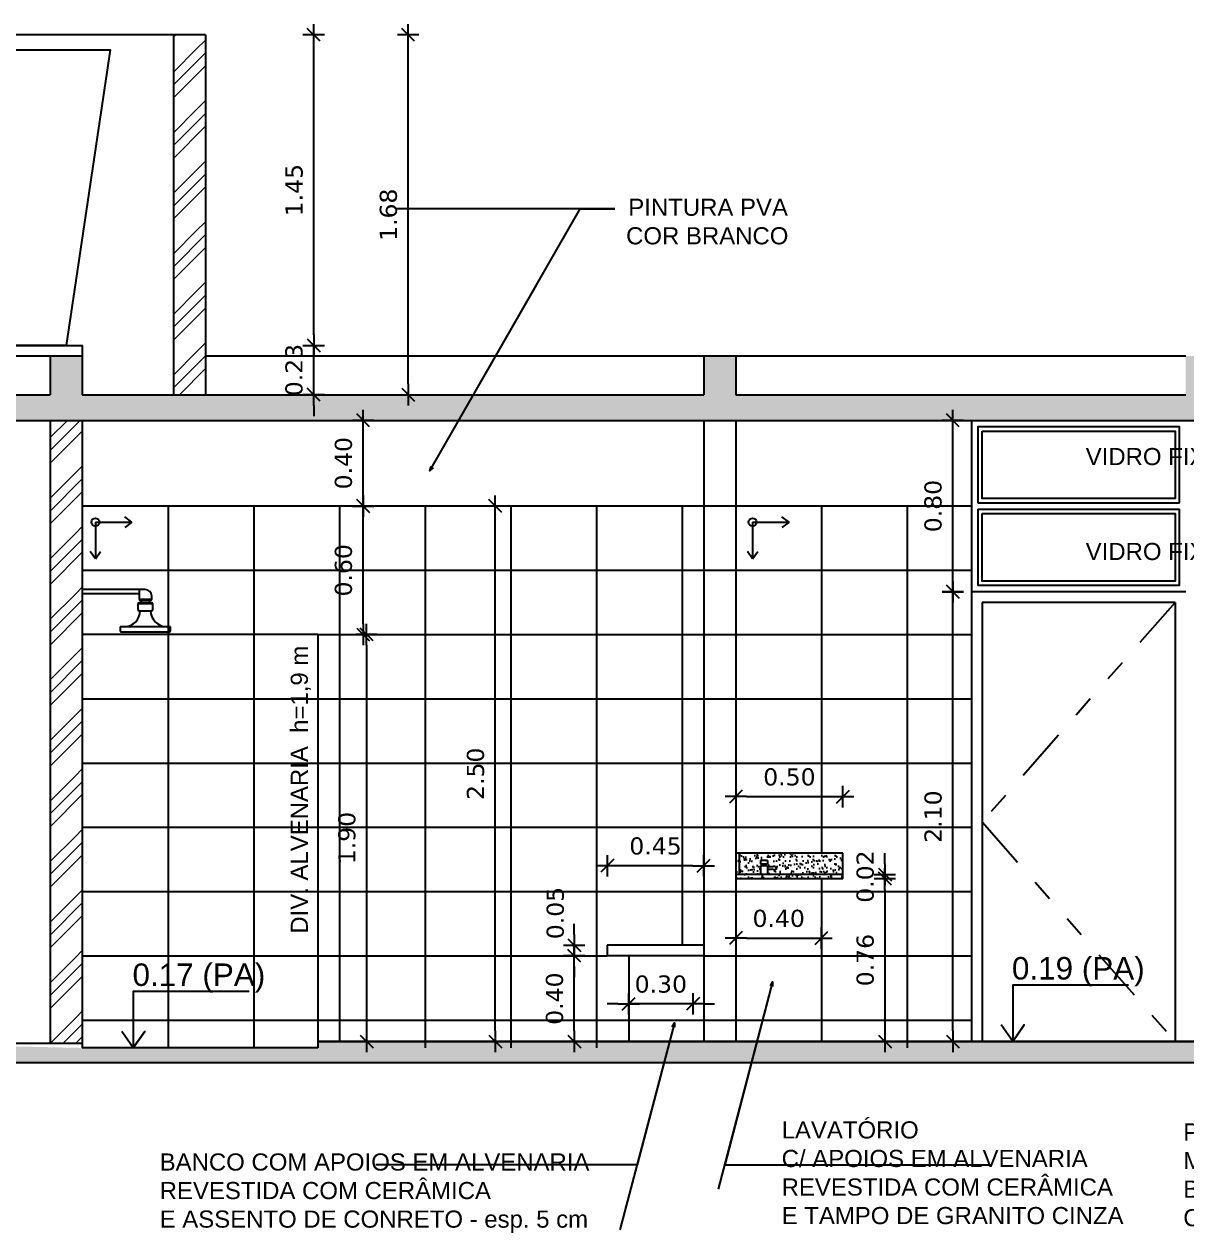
# Model space of a CAD drawing. Header units: inches. Extents: x -64 to 509, y -100 to 268.
# Drawn here: x 2.02 to 7.45, y 10.88 to 16.52 of the extents above; entities that cross this region are included whole.
import ezdxf
from ezdxf.enums import TextEntityAlignment as Align

# ---------------------------------------------------------------- set-up
doc = ezdxf.new("R2010")
doc.units = ezdxf.units.IN
doc.header["$MEASUREMENT"] = 0
doc.header["$PDMODE"] = 35
doc.linetypes.add('TRAÇO-2PTOS_P', pattern=[0.625, 0.25, -0.125, 0, -0.125, 0, -0.125])
for name, color, linetype in [('ARQ-ALV-PROJEÇÃO', 8, 'TRAÇO-2PTOS_P'), ('ARQ-CTA-1_050', 1, 'Continuous'), ('ARQ-PIS-VISTA1', 1, 'Continuous'), ('ARQ-PIS-VISTA2', 2, 'Continuous'), ('ARQ-SMB-1_050', 1, 'Continuous'), ('ARQ_ALVENARIA', 1, 'Continuous'), ('ARQ_HIDRO', 4, 'Continuous'), ('ARQ_REBOCO', 4, 'Continuous'), ('COTA', 1, 'Continuous'), ('HACHURA', 1, 'Continuous'), ('Nivel', 2, 'Continuous'), ('PAREDE', 4, 'Continuous'), ('VISTA1', 1, 'Continuous'), ('VISTA2', 3, 'Continuous')]:
    doc.layers.add(name, color=color, linetype=linetype)
doc.layers.add('HAT', color=8, linetype='Continuous', lineweight=15)
doc.styles.add('ARIAL', font='arial.ttf')
doc.styles.add('FNDE Texto Cota 0050', font='verdana.ttf', dxfattribs={"height": 0.08})
doc.styles.add('ROMANS', font='arial.ttf')
doc.dimstyles.new('COTA 50', dxfattribs={"dimtxt": 0.08, "dimasz": 0.02, "dimexe": 0.1, "dimexo": 0.2, "dimgap": 0.025, "dimtad": 1, "dimrnd": 0.01, "dimzin": 4, "dimdsep": 46, "dimtxsty": 'ROMANS', "dimblk": 'ARCHTICK', "dimcen": 0.2, "dimclrd": 1, "dimclrt": 1, "dimadec": 0, "dimazin": 0, "dimtfac": 1.777778, "dimtix": 1, "dimtmove": 2, "dimatfit": 3, "dimldrblk": 'ARCHTICK', "dimfxl": 0.25, "dimfxlon": 1, "dimtolj": 1, "dimtzin": 0, "dimarcsym": 0})
doc.dimstyles.new('FNDE 1-0050', dxfattribs={"dimscale": 5, "dimtxt": 0.08, "dimasz": 0.01, "dimexe": 0.15, "dimexo": 0.15, "dimgap": 0.01, "dimtad": 1, "dimzin": 1, "dimdsep": 46, "dimtxsty": 'FNDE Texto Cota 0050', "dimblk": 'tic', "dimcen": 0.015, "dimdle": 0.15, "dimse1": 1, "dimse2": 1, "dimclrd": 251, "dimclre": 251, "dimclrt": 256, "dimaunit": 1, "dimadec": 3, "dimazin": 0, "dimtfac": 1, "dimtix": 1, "dimtmove": 2, "dimatfit": 3, "dimldrblk": 'tic', "dimfxl": 0.15, "dimtvp": 1, "dimtolj": 1, "dimtzin": 0, "dimarcsym": 0})
pattern_1 = [(95, (0, 0), (0.137888, 0.1157018), [0.01875, -0.20625]), (40, (0, 0), (-0.157498, 0.108442), [0.015, -0.165]), (145.4514, (0.01149, 0.00964), (-0.0196099, 0.2241438), [0.015935, -0.1752855]), (91.1842, (-0.03536, 0.03536), (0.2179233, 0.1594034), [0.028125, -0.309375]), (141.6356, (-0.0172, 0.04864), (-0.0069748, 0.337428), [0.0239026, -0.2629282]), (36.1842, (-0.03536, 0.03536), (-0.006975, 0.337428), [0.0225, -0.2475]), (66, (-0.00884, 0.0442), (0.1766929, 0.0343456), [0.01875, -0.20625]), (11, (-0.00884, 0.0442), (-0.0851771, 0.1712021), [0.015, -0.165]), (116.4514, (0.00589, 0.04706), (0.0915159, 0.2055477), [0.015935, -0.1752855]), (82.5, (0, 0), (-0.0566983, 0.06099745), [0, -0.163, 0, -0.1675, 0, -0.165625]), (52.5, (0, 0), (-0.02321824, 0.11622736), [0, -0.0955, 0, -0.15925, 0, -0.063125]), (12.5, (-0.03942, -0.03942), (0.09835454, 0.0903802), [0, -0.0625, 0, -0.195, 0, -0.25875]), (2.5, (-0.0571, -0.0571), (0.0853975, 0.12078995), [0, -0.08125, 0, -0.1295, 0, -0.18375])]
pattern_2 = [(45, (0, 0), (0.2828427, -2e-17), [0.4]), (45, (0.06, 0), (0.2828427, -2e-17), [0.4]), (45, (0.12, 0), (0.2828427, -2e-17), [0.4])]

# ---------------------------------------------------------------- blocks, each defined once
blk = doc.blocks.new('tic')
at = {"color": 251}
for p, q in [((-1, 0), (1, 0)), ((0, -1), (0, 1))]:
    blk.add_line(p, q, dxfattribs=at)
blk.add_line((-0.6, -0.6), (0.6, 0.6))
blk = doc.blocks.new('*D304')
at = {"layer": 'ARQ-CTA-1_050', "color": 251, "lineweight": -2, "transparency": 16777216}
blk.add_line((3.8158, 14.8404), (3.8158, 16.4204), dxfattribs=at)
at = {"layer": 'DEFPOINTS', "color": 0, "transparency": 16777216}
for p in [(2.87, 16.4704), (3.8158, 16.4704), (2.87, 14.7904)]:
    blk.add_point(p, dxfattribs=at)
at = {"layer": 'ARQ-CTA-1_050', "color": 251, "lineweight": -2, "transparency": 16777216, "xscale": 0.05, "yscale": 0.05, "zscale": 0.05}
for p, rotation in [((3.8158, 16.4704), 90), ((3.8158, 14.7904), 270)]:
    blk.add_blockref('tic', p, dxfattribs=dict(at, rotation=rotation))
at = {"layer": 'ARQ-CTA-1_050', "transparency": 16777216, "insert": (3.724, 15.6304), "char_height": 0.08, "attachment_point": 5, "rotation": 90, "style": 'FNDE Texto Cota 0050'}
blk.add_mtext('\\A1;1.68', dxfattribs=at)
blk = doc.blocks.new('*D305')
at = {"layer": 'ARQ-CTA-1_050', "color": 251, "lineweight": -2, "transparency": 16777216}
for p, q in [((3.375, 15.0704), (3.375, 15.1204)), ((3.375, 14.7904), (3.375, 15.0204)), ((3.375, 14.7404), (3.375, 14.6904))]:
    blk.add_line(p, q, dxfattribs=at)
at = {"layer": 'DEFPOINTS', "color": 0, "transparency": 16777216}
for p in [(2.295, 15.0204), (3.375, 15.0204), (2.295, 14.7904)]:
    blk.add_point(p, dxfattribs=at)
at = {"layer": 'ARQ-CTA-1_050', "color": 251, "lineweight": -2, "transparency": 16777216, "xscale": 0.05, "yscale": 0.05, "zscale": 0.05}
for p, rotation in [((3.375, 15.0204), 270), ((3.375, 14.7904), 90)]:
    blk.add_blockref('tic', p, dxfattribs=dict(at, rotation=rotation))
at = {"layer": 'ARQ-CTA-1_050', "transparency": 16777216, "insert": (3.2834, 14.9054), "char_height": 0.08, "attachment_point": 5, "rotation": 90, "style": 'FNDE Texto Cota 0050'}
blk.add_mtext('\\A1;0.23', dxfattribs=at)
blk = doc.blocks.new('*D306')
at = {"layer": 'ARQ-CTA-1_050', "color": 251, "lineweight": -2, "transparency": 16777216}
blk.add_line((3.375, 15.0704), (3.375, 16.4204), dxfattribs=at)
at = {"layer": 'DEFPOINTS', "color": 0, "transparency": 16777216}
for p in [(2.72, 16.4704), (3.375, 16.4704), (2.72, 15.0204)]:
    blk.add_point(p, dxfattribs=at)
at = {"layer": 'ARQ-CTA-1_050', "color": 251, "lineweight": -2, "transparency": 16777216, "xscale": 0.05, "yscale": 0.05, "zscale": 0.05}
for p, rotation in [((3.375, 16.4704), 90), ((3.375, 15.0204), 270)]:
    blk.add_blockref('tic', p, dxfattribs=dict(at, rotation=rotation))
at = {"layer": 'ARQ-CTA-1_050', "transparency": 16777216, "insert": (3.2841, 15.7454), "char_height": 0.08, "attachment_point": 5, "rotation": 90, "style": 'FNDE Texto Cota 0050'}
blk.add_mtext('\\A1;1.45', dxfattribs=at)
blk = doc.blocks.new('*D307')
at = {"layer": 'ARQ-CTA-1_050', "color": 251, "lineweight": -2, "transparency": 16777216}
blk.add_line((6.3577, 11.8204), (6.3577, 13.8204), dxfattribs=at)
at = {"layer": 'DEFPOINTS', "color": 0, "transparency": 16777216}
for p in [(6.3577, 13.8704), (6.7662, 13.8704), (6.7662, 11.7704)]:
    blk.add_point(p, dxfattribs=at)
at = {"layer": 'ARQ-CTA-1_050', "color": 251, "lineweight": -2, "transparency": 16777216, "xscale": 0.05, "yscale": 0.05, "zscale": 0.05}
for p, rotation in [((6.3577, 13.8704), 90), ((6.3577, 11.7704), 270)]:
    blk.add_blockref('tic', p, dxfattribs=dict(at, rotation=rotation))
at = {"layer": 'ARQ-CTA-1_050', "transparency": 16777216, "insert": (6.266, 12.8204), "char_height": 0.08, "attachment_point": 5, "rotation": 90, "style": 'FNDE Texto Cota 0050'}
blk.add_mtext('\\A1;2.10', dxfattribs=at)
blk = doc.blocks.new('*D308')
at = {"layer": 'ARQ-CTA-1_050', "color": 251, "lineweight": -2, "transparency": 16777216}
blk.add_line((6.3577, 13.9204), (6.3577, 14.6204), dxfattribs=at)
at = {"layer": 'DEFPOINTS', "color": 0, "transparency": 16777216}
for p in [(6.3577, 14.6704), (6.8162, 14.6704), (6.8162, 13.8704)]:
    blk.add_point(p, dxfattribs=at)
at = {"layer": 'ARQ-CTA-1_050', "color": 251, "lineweight": -2, "transparency": 16777216, "xscale": 0.05, "yscale": 0.05, "zscale": 0.05}
for p, rotation in [((6.3577, 14.6704), 90), ((6.3577, 13.8704), 270)]:
    blk.add_blockref('tic', p, dxfattribs=dict(at, rotation=rotation))
at = {"layer": 'ARQ-CTA-1_050', "transparency": 16777216, "insert": (6.2658, 14.2704), "char_height": 0.08, "attachment_point": 5, "rotation": 90, "style": 'FNDE Texto Cota 0050'}
blk.add_mtext('\\A1;0.80', dxfattribs=at)
blk = doc.blocks.new('*D595')
at = {"layer": 'ARQ-CTA-1_050', "color": 251, "lineweight": -2, "transparency": 16777216}
blk.add_line((6.0408, 12.4804), (6.0408, 11.8204), dxfattribs=at)
at = {"layer": 'DEFPOINTS', "color": 0, "transparency": 16777216}
for p in [(5.9533, 12.5304), (5.9533, 11.7704), (6.0408, 11.7704)]:
    blk.add_point(p, dxfattribs=at)
at = {"layer": 'ARQ-CTA-1_050', "color": 251, "lineweight": -2, "transparency": 16777216, "xscale": 0.05, "yscale": 0.05, "zscale": 0.05}
for p, rotation in [((6.0408, 12.5304), 90), ((6.0408, 11.7704), 270)]:
    blk.add_blockref('tic', p, dxfattribs=dict(at, rotation=rotation))
at = {"layer": 'ARQ-CTA-1_050', "transparency": 16777216, "insert": (5.9491, 12.1504), "char_height": 0.08, "attachment_point": 5, "rotation": 90, "style": 'FNDE Texto Cota 0050'}
blk.add_mtext('\\A1;0.76', dxfattribs=at)
blk = doc.blocks.new('*D596')
at = {"layer": 'ARQ-CTA-1_050', "color": 251, "lineweight": -2, "transparency": 16777216}
for p, q in [((6.0408, 12.6004), (6.0408, 12.6504)), ((6.0408, 12.5304), (6.0408, 12.5504)), ((6.0408, 12.4804), (6.0408, 12.4304))]:
    blk.add_line(p, q, dxfattribs=at)
at = {"layer": 'DEFPOINTS', "color": 0, "transparency": 16777216}
for p in [(5.9533, 12.5504), (5.9533, 12.5304), (6.0408, 12.5504)]:
    blk.add_point(p, dxfattribs=at)
at = {"layer": 'ARQ-CTA-1_050', "color": 251, "lineweight": -2, "transparency": 16777216, "xscale": 0.05, "yscale": 0.05, "zscale": 0.05}
for p, rotation in [((6.0408, 12.5504), 270), ((6.0408, 12.5304), 90)]:
    blk.add_blockref('tic', p, dxfattribs=dict(at, rotation=rotation))
at = {"layer": 'ARQ-CTA-1_050', "transparency": 16777216, "insert": (5.9491, 12.5404), "char_height": 0.08, "attachment_point": 5, "rotation": 90, "style": 'FNDE Texto Cota 0050'}
blk.add_mtext('\\A1;0.02', dxfattribs=at)
blk = doc.blocks.new('*D597')
at = {"layer": 'ARQ-CTA-1_050', "color": 251, "lineweight": -2, "transparency": 16777216}
blk.add_line((4.5909, 11.8204), (4.5909, 12.1204), dxfattribs=at)
at = {"layer": 'DEFPOINTS', "color": 0, "transparency": 16777216}
for p in [(4.5909, 12.1704), (4.845, 12.1704), (4.845, 11.7704)]:
    blk.add_point(p, dxfattribs=at)
at = {"layer": 'ARQ-CTA-1_050', "color": 251, "lineweight": -2, "transparency": 16777216, "xscale": 0.05, "yscale": 0.05, "zscale": 0.05}
for p, rotation in [((4.5909, 12.1704), 90), ((4.5909, 11.7704), 270)]:
    blk.add_blockref('tic', p, dxfattribs=dict(at, rotation=rotation))
at = {"layer": 'ARQ-CTA-1_050', "transparency": 16777216, "insert": (4.4992, 11.9704), "char_height": 0.08, "attachment_point": 5, "rotation": 90, "style": 'FNDE Texto Cota 0050'}
blk.add_mtext('\\A1;0.40', dxfattribs=at)
blk = doc.blocks.new('*D598')
at = {"layer": 'ARQ-CTA-1_050', "color": 251, "lineweight": -2, "transparency": 16777216}
for p, q in [((4.5909, 12.2704), (4.5909, 12.3204)), ((4.5909, 12.1704), (4.5909, 12.2204)), ((4.5909, 12.1204), (4.5909, 12.0704))]:
    blk.add_line(p, q, dxfattribs=at)
at = {"layer": 'DEFPOINTS', "color": 0, "transparency": 16777216}
for p in [(4.5909, 12.2204), (4.745, 12.2204), (4.845, 12.1704)]:
    blk.add_point(p, dxfattribs=at)
at = {"layer": 'ARQ-CTA-1_050', "color": 251, "lineweight": -2, "transparency": 16777216, "xscale": 0.05, "yscale": 0.05, "zscale": 0.05}
for p, rotation in [((4.5909, 12.2204), 270), ((4.5909, 12.1704), 90)]:
    blk.add_blockref('tic', p, dxfattribs=dict(at, rotation=rotation))
at = {"layer": 'ARQ-CTA-1_050', "transparency": 16777216, "insert": (4.5027, 12.3701), "char_height": 0.08, "attachment_point": 5, "rotation": 90, "style": 'FNDE Texto Cota 0050'}
blk.add_mtext('\\A1;0.05', dxfattribs=at)
blk = doc.blocks.new('*D599')
at = {"layer": 'ARQ-CTA-1_050', "color": 251, "lineweight": -2, "transparency": 16777216}
blk.add_line((3.6218, 13.6204), (3.6218, 11.8204), dxfattribs=at)
at = {"layer": 'DEFPOINTS', "color": 0, "transparency": 16777216}
for p in [(3.7325, 13.6704), (3.3189, 11.7704), (3.6218, 11.7704)]:
    blk.add_point(p, dxfattribs=at)
at = {"layer": 'ARQ-CTA-1_050', "color": 251, "lineweight": -2, "transparency": 16777216, "xscale": 0.05, "yscale": 0.05, "zscale": 0.05}
for p, rotation in [((3.6218, 13.6704), 90), ((3.6218, 11.7704), 270)]:
    blk.add_blockref('tic', p, dxfattribs=dict(at, rotation=rotation))
at = {"layer": 'ARQ-CTA-1_050', "transparency": 16777216, "insert": (3.5301, 12.7204), "char_height": 0.08, "attachment_point": 5, "rotation": 90, "style": 'FNDE Texto Cota 0050'}
blk.add_mtext('\\A1;1.90', dxfattribs=at)
blk = doc.blocks.new('*D602')
at = {"layer": 'ARQ-CTA-1_050', "color": 251, "lineweight": -2, "transparency": 16777216}
blk.add_line((3.6057, 13.7204), (3.6057, 14.2204), dxfattribs=at)
at = {"layer": 'DEFPOINTS', "color": 0, "transparency": 16777216}
for p in [(3.495, 14.2704), (3.6057, 14.2704), (3.495, 13.6704)]:
    blk.add_point(p, dxfattribs=at)
at = {"layer": 'ARQ-CTA-1_050', "color": 251, "lineweight": -2, "transparency": 16777216, "xscale": 0.05, "yscale": 0.05, "zscale": 0.05}
for p, rotation in [((3.6057, 14.2704), 90), ((3.6057, 13.6704), 270)]:
    blk.add_blockref('tic', p, dxfattribs=dict(at, rotation=rotation))
at = {"layer": 'ARQ-CTA-1_050', "transparency": 16777216, "insert": (3.5141, 13.9704), "char_height": 0.08, "attachment_point": 5, "rotation": 90, "style": 'FNDE Texto Cota 0050'}
blk.add_mtext('\\A1;0.60', dxfattribs=at)
blk = doc.blocks.new('*D603')
at = {"layer": 'ARQ-CTA-1_050', "color": 251, "lineweight": -2, "transparency": 16777216}
blk.add_line((3.6057, 14.3204), (3.6057, 14.6204), dxfattribs=at)
at = {"layer": 'DEFPOINTS', "color": 0, "transparency": 16777216}
for p in [(2.295, 14.6704), (3.6057, 14.6704), (3.495, 14.2704)]:
    blk.add_point(p, dxfattribs=at)
at = {"layer": 'ARQ-CTA-1_050', "color": 251, "lineweight": -2, "transparency": 16777216, "xscale": 0.05, "yscale": 0.05, "zscale": 0.05}
for p, rotation in [((3.6057, 14.6704), 90), ((3.6057, 14.2704), 270)]:
    blk.add_blockref('tic', p, dxfattribs=dict(at, rotation=rotation))
at = {"layer": 'ARQ-CTA-1_050', "transparency": 16777216, "insert": (3.5141, 14.4704), "char_height": 0.08, "attachment_point": 5, "rotation": 90, "style": 'FNDE Texto Cota 0050'}
blk.add_mtext('\\A1;0.40', dxfattribs=at)
blk = doc.blocks.new('*D604')
at = {"layer": 'ARQ-CTA-1_050', "color": 251, "lineweight": -2, "transparency": 16777216}
blk.add_line((4.2222, 11.8204), (4.2222, 14.2204), dxfattribs=at)
at = {"layer": 'DEFPOINTS', "color": 0, "transparency": 16777216}
for p in [(4.2222, 14.2704), (4.295, 14.2704), (4.295, 11.7704)]:
    blk.add_point(p, dxfattribs=at)
at = {"layer": 'ARQ-CTA-1_050', "color": 251, "lineweight": -2, "transparency": 16777216, "xscale": 0.05, "yscale": 0.05, "zscale": 0.05}
for p, rotation in [((4.2222, 14.2704), 90), ((4.2222, 11.7704), 270)]:
    blk.add_blockref('tic', p, dxfattribs=dict(at, rotation=rotation))
at = {"layer": 'ARQ-CTA-1_050', "transparency": 16777216, "insert": (4.1305, 13.0204), "char_height": 0.08, "attachment_point": 5, "rotation": 90, "style": 'FNDE Texto Cota 0050'}
blk.add_mtext('\\A1;2.50', dxfattribs=at)
blk = doc.blocks.new('_ArchTick')
at = {"color": 0, "linetype": 'ByBlock', "const_width": 0.15}
blk.add_lwpolyline([(-0.5, -0.5), (0.5, 0.5)], dxfattribs=at)
blk = doc.blocks.new('*D736')
at = {"layer": 'ARQ-CTA-1_050', "color": 251, "lineweight": -2, "transparency": 16777216}
blk.add_line((5.395, 12.2532), (5.695, 12.2532), dxfattribs=at)
at = {"layer": 'DEFPOINTS', "color": 0, "transparency": 16777216}
for p in [(5.745, 12.2532), (5.345, 12.1704), (5.745, 12.1704)]:
    blk.add_point(p, dxfattribs=at)
at = {"layer": 'ARQ-CTA-1_050', "color": 251, "lineweight": -2, "transparency": 16777216, "xscale": 0.05, "yscale": 0.05, "zscale": 0.05, "rotation": 180}
blk.add_blockref('tic', (5.345, 12.2532), dxfattribs=at)
at = {"layer": 'ARQ-CTA-1_050', "color": 251, "lineweight": -2, "transparency": 16777216, "xscale": 0.05, "yscale": 0.05, "zscale": 0.05}
blk.add_blockref('tic', (5.745, 12.2532), dxfattribs=at)
at = {"layer": 'ARQ-CTA-1_050', "transparency": 16777216, "insert": (5.545, 12.3448), "char_height": 0.08, "attachment_point": 5, "style": 'FNDE Texto Cota 0050'}
blk.add_mtext('\\A1;0.40', dxfattribs=at)
blk = doc.blocks.new('*D737')
at = {"layer": 'ARQ-CTA-1_050', "color": 251, "lineweight": -2, "transparency": 16777216}
for p, q in [((4.795, 11.9462), (4.745, 11.9462)), ((5.145, 11.9462), (4.845, 11.9462)), ((5.195, 11.9462), (5.245, 11.9462))]:
    blk.add_line(p, q, dxfattribs=at)
at = {"layer": 'DEFPOINTS', "color": 0, "transparency": 16777216}
for p in [(4.845, 12.1704), (5.145, 12.1704), (4.845, 11.9462)]:
    blk.add_point(p, dxfattribs=at)
at = {"layer": 'ARQ-CTA-1_050', "color": 251, "lineweight": -2, "transparency": 16777216, "xscale": 0.05, "yscale": 0.05, "zscale": 0.05}
blk.add_blockref('tic', (4.845, 11.9462), dxfattribs=at)
at = {"layer": 'ARQ-CTA-1_050', "color": 251, "lineweight": -2, "transparency": 16777216, "xscale": 0.05, "yscale": 0.05, "zscale": 0.05, "rotation": 180}
blk.add_blockref('tic', (5.145, 11.9462), dxfattribs=at)
at = {"layer": 'ARQ-CTA-1_050', "transparency": 16777216, "insert": (4.995, 12.0379), "char_height": 0.08, "attachment_point": 5, "style": 'FNDE Texto Cota 0050'}
blk.add_mtext('\\A1;0.30', dxfattribs=at)
blk = doc.blocks.new('*D738')
at = {"layer": 'ARQ-CTA-1_050', "color": 251, "lineweight": -2, "transparency": 16777216}
blk.add_line((5.145, 12.5911), (4.795, 12.5911), dxfattribs=at)
at = {"layer": 'DEFPOINTS', "color": 0, "transparency": 16777216}
for p in [(4.745, 12.5911), (4.745, 12.2204), (5.195, 12.2204)]:
    blk.add_point(p, dxfattribs=at)
at = {"layer": 'ARQ-CTA-1_050', "color": 251, "lineweight": -2, "transparency": 16777216, "xscale": 0.05, "yscale": 0.05, "zscale": 0.05, "rotation": 180}
blk.add_blockref('tic', (4.745, 12.5911), dxfattribs=at)
at = {"layer": 'ARQ-CTA-1_050', "color": 251, "lineweight": -2, "transparency": 16777216, "xscale": 0.05, "yscale": 0.05, "zscale": 0.05}
blk.add_blockref('tic', (5.195, 12.5911), dxfattribs=at)
at = {"layer": 'ARQ-CTA-1_050', "transparency": 16777216, "insert": (4.97, 12.6827), "char_height": 0.08, "attachment_point": 5, "style": 'FNDE Texto Cota 0050'}
blk.add_mtext('\\A1;0.45', dxfattribs=at)
blk = doc.blocks.new('*D741')
at = {"layer": 'ARQ-CTA-1_050', "color": 251, "lineweight": -2, "transparency": 16777216}
blk.add_line((5.395, 12.9136), (5.795, 12.9136), dxfattribs=at)
at = {"layer": 'DEFPOINTS', "color": 0, "transparency": 16777216}
for p in [(5.845, 12.9136), (5.345, 12.6504), (5.845, 12.6504)]:
    blk.add_point(p, dxfattribs=at)
at = {"layer": 'ARQ-CTA-1_050', "color": 251, "lineweight": -2, "transparency": 16777216, "xscale": 0.05, "yscale": 0.05, "zscale": 0.05, "rotation": 180}
blk.add_blockref('tic', (5.345, 12.9136), dxfattribs=at)
at = {"layer": 'ARQ-CTA-1_050', "color": 251, "lineweight": -2, "transparency": 16777216, "xscale": 0.05, "yscale": 0.05, "zscale": 0.05}
blk.add_blockref('tic', (5.845, 12.9136), dxfattribs=at)
at = {"layer": 'ARQ-CTA-1_050', "transparency": 16777216, "insert": (5.595, 13.0053), "char_height": 0.08, "attachment_point": 5, "style": 'FNDE Texto Cota 0050'}
blk.add_mtext('\\A1;0.50', dxfattribs=at)

msp = doc.modelspace()

# ---------------------------------------------------------------- hatches: boundary and pattern name
at = {"layer": 'ARQ-PIS-VISTA2'}
h = msp.add_hatch(dxfattribs=at)
h.set_pattern_fill('AR-SAND', color=1, scale=0.02)
h.paths.add_polyline_path([(5.4927, 12.6147), (5.4607, 12.6147), (5.4607, 12.5987), (5.4647, 12.5987), (5.4647, 12.5907), (5.4607, 12.5907), (5.4607, 12.5504), (5.36, 12.5504), (5.36, 12.6504), (5.845, 12.6504), (5.845, 12.5504), (5.4927, 12.5504), (5.4927, 12.5745), (5.5153, 12.5745, -0.249938), (5.5236, 12.5701), (5.5364, 12.5778), (5.5298, 12.5857, 0.084813), (5.5199, 12.5874), (5.4927, 12.5874), (5.4927, 12.5907), (5.4887, 12.5907), (5.4887, 12.5987), (5.4927, 12.5987)])
h.paths.add_polyline_path([(5.345, 12.6504), (5.36, 12.6504), (5.36, 12.5504), (5.345, 12.5504)])
h.paths.add_polyline_path([(5.345, 12.5504), (5.845, 12.5504), (5.845, 12.5304), (5.345, 12.5304)])
at = {"layer": 'COTA'}
h = msp.add_hatch(dxfattribs=at)
h.set_pattern_fill('AR-CONC', color=256, scale=0.025, angle=45, style=0)
h.set_pattern_definition(pattern_1)
h.paths.add_polyline_path([(12.045, 14.9704), (11.895, 14.9704), (11.895, 14.7904), (7.595, 14.7904), (7.595, 14.9704), (7.445, 14.9704), (7.445, 14.7904), (5.345, 14.7904), (5.345, 14.9704), (5.195, 14.9704), (5.195, 14.7904), (2.295, 14.7904), (2.295, 14.9704), (2.145, 14.9704), (2.145, 14.7904), (1.37, 14.7904), (0.595, 14.7904), (0.595, 14.9704), (0.445, 14.9704), (0.445, 14.7904), (-2.455, 14.7904), (-2.455, 14.9704), (-2.605, 14.9704), (-2.605, 14.7904), (-4.705, 14.7904), (-4.705, 14.9704), (-4.855, 14.9704), (-4.855, 14.7904), (-9.155, 14.7904), (-9.155, 14.9704), (-9.305, 14.9704), (-9.305, 14.6704), (1.37, 14.6704), (12.045, 14.6704)])
h = msp.add_hatch(dxfattribs=at)
h.set_pattern_fill('AR-CONC', color=256, scale=0.025, angle=45, style=0)
h.set_pattern_definition(pattern_1)
h.paths.add_polyline_path([(-8.805, 11.7704), (-8.805, 11.6204), (-10.9512, 11.6204), (-10.9512, 11.5004), (-8.685, 11.5004), (-8.685, 11.6704), (1.37, 11.6704), (11.4379, 11.6704), (11.4379, 11.5004), (15.4212, 11.5004), (15.4212, 11.6204), (11.5579, 11.6204), (11.5579, 11.7704), (3.395, 11.7704), (3.395, 11.7404), (2.295, 11.7404), (1.37, 11.7604), (0.445, 11.7604), (0.445, 11.7404), (-0.655, 11.7404)])
at = {"layer": 'HAT'}
h = msp.add_hatch(dxfattribs=at)
h.set_pattern_fill('GOST_GROUND', color=256, scale=0.02, style=0)
h.set_pattern_definition(pattern_2)
h.paths.add_polyline_path([(0.02, 16.4704), (-0.13, 16.4704), (-0.13, 14.7904), (0.02, 14.7904)])
h.paths.add_polyline_path([(2.87, 16.4704), (2.72, 16.4704), (2.72, 14.7904), (2.87, 14.7904)])
h = msp.add_hatch(dxfattribs=at)
h.set_pattern_fill('GOST_GROUND', color=256, scale=0.02, style=0)
h.set_pattern_definition(pattern_2)
h.paths.add_polyline_path([(0.595, 14.6704), (0.445, 14.6704), (0.445, 11.7604), (0.595, 11.7604)])
h.paths.add_polyline_path([(2.295, 14.6704), (2.145, 14.6704), (2.145, 11.7604), (2.295, 11.7604)])

# ---------------------------------------------------------------- linework, layer by layer
at = {"layer": 'ARQ-ALV-PROJEÇÃO'}
for p, q in [((7.395, 13.8204), (6.495, 12.7954)), ((6.495, 12.7954), (7.395, 11.7704))]:
    msp.add_line(p, q, dxfattribs=at)
at = {"layer": 'ARQ-CTA-1_050', "color": 3}
for points in [[(2.3561, 14.1954), (2.5268, 14.1954)], [(2.3561, 14.1954), (2.3561, 14.0247)], [(2.3561, 14.1954), (2.5268, 14.1954)], [(2.5268, 14.1954), (2.4931, 14.2199)], [(2.5268, 14.1954), (2.4931, 14.1708)], [(5.4233, 14.1954), (5.594, 14.1954)], [(5.4233, 14.1954), (5.4233, 14.0247)], [(5.4233, 14.1954), (5.594, 14.1954)], [(5.594, 14.1954), (5.5603, 14.2199)], [(5.594, 14.1954), (5.5603, 14.1708)], [(2.3561, 14.0247), (2.3315, 14.0584)], [(2.3561, 14.0247), (2.3807, 14.0584)], [(5.4233, 14.0247), (5.3987, 14.0584)], [(5.4233, 14.0247), (5.4479, 14.0584)]]:
    msp.add_lwpolyline(points, dxfattribs=at)
for centre in [(2.3561, 14.1954), (5.4233, 14.1954)]:
    msp.add_circle(centre, 0.0186, dxfattribs=at)
at = {"layer": 'ARQ-PIS-VISTA1'}
for p, q in [((6.445, 14.6704), (6.445, 11.7704)), ((5.195, 14.2704), (2.295, 14.2704)), ((6.445, 14.2704), (5.345, 14.2704))]:
    msp.add_line(p, q, dxfattribs=at)
at = {"layer": 'ARQ-PIS-VISTA1', "color": 252}
for p, q in [((2.695, 14.2704), (2.695, 11.7404)), ((3.095, 14.2704), (3.095, 11.7404)), ((3.495, 14.2704), (3.495, 11.7704)), ((3.895, 14.2704), (3.895, 11.7404)), ((4.295, 14.2704), (4.295, 11.7404)), ((4.695, 14.2704), (4.695, 11.7404)), ((5.095, 14.2704), (5.095, 12.2204)), ((5.345, 14.2704), (5.195, 14.2704)), ((5.745, 14.2704), (5.745, 12.6504)), ((6.145, 14.2704), (6.145, 11.7404)), ((2.295, 13.9704), (6.445, 13.9704)), ((3.395, 13.6704), (6.445, 13.6704)), ((2.295, 13.3704), (6.445, 13.3704)), ((2.295, 13.0704), (6.445, 13.0704)), ((2.295, 12.7704), (6.445, 12.7704)), ((2.295, 12.4704), (6.445, 12.4704)), ((2.295, 12.1704), (4.745, 12.1704)), ((5.195, 12.1704), (6.445, 12.1704)), ((2.295, 11.8704), (6.445, 11.8704))]:
    msp.add_line(p, q, dxfattribs=at)
at = {"layer": 'ARQ-PIS-VISTA2'}
for p, q in [((5.36, 12.6504), (5.345, 12.6504)), ((5.36, 12.6504), (5.36, 12.5504)), ((5.845, 12.5504), (5.345, 12.5504)), ((5.845, 12.5304), (5.345, 12.5304)), ((5.745, 12.5304), (5.745, 11.7704)), ((5.845, 12.5304), (5.845, 12.5504)), ((4.745, 12.2204), (4.745, 12.1704)), ((5.195, 12.2204), (4.745, 12.2204)), ((5.195, 12.1704), (4.745, 12.1704)), ((4.845, 12.1704), (4.845, 11.7704))]:
    msp.add_line(p, q, dxfattribs=at)
at = {"layer": 'ARQ_ALVENARIA', "color": 3, "ltscale": 10}
for points in [[(1.37, 16.4004), (2.425, 16.4004), (2.22, 15.0204), (1.37, 15.0204)], [(1.37, 15.0204), (2.295, 15.0204), (2.295, 14.9704), (1.37, 14.9704)]]:
    msp.add_lwpolyline(points, dxfattribs=at)
at = {"layer": 'ARQ_HIDRO', "color": 2}
for p, q in [((2.5889, 13.8804), (2.295, 13.8804)), ((2.5599, 13.8604), (2.295, 13.8604)), ((2.5599, 13.8804), (2.5599, 13.8361)), ((2.5599, 13.8361), (2.6189, 13.8361)), ((2.5648, 13.8312), (2.614, 13.8312)), ((2.5697, 13.8312), (2.5697, 13.8189)), ((2.6091, 13.8312), (2.6091, 13.8189)), ((2.6189, 13.8361), (2.6189, 13.8504)), ((2.6238, 13.8139), (2.5549, 13.8139)), ((2.5549, 13.8139), (2.5549, 13.7869)), ((2.6189, 13.8189), (2.5599, 13.8189)), ((2.5599, 13.7819), (2.6189, 13.7819)), ((2.6238, 13.7869), (2.6238, 13.8139)), ((2.49, 13.7071), (2.4721, 13.7071)), ((2.4721, 13.7071), (2.4721, 13.6884)), ((2.4771, 13.6835), (2.7017, 13.6835)), ((2.6888, 13.7071), (2.49, 13.7071)), ((2.7066, 13.7071), (2.6888, 13.7071)), ((2.7066, 13.6884), (2.7066, 13.7071))]:
    msp.add_line(p, q, dxfattribs=at)
for centre, radius, start, end in [((2.5648, 13.8361), 0.00492, 180, 270), ((2.5889, 13.8504), 0.03, 360, 90), ((2.614, 13.8361), 0.00492, 270, 0), ((2.49, 13.7819), 0.0748, 270, 360), ((2.5599, 13.8139), 0.00492, 90, 180), ((2.5599, 13.7869), 0.00492, 180, 270), ((2.6888, 13.7819), 0.0748, 180, 270), ((2.6189, 13.8139), 0.00492, 360, 90), ((2.6189, 13.7869), 0.00492, 270, 360), ((2.4771, 13.6884), 0.00492, 180, 270), ((2.7017, 13.6884), 0.00492, 270, 360)]:
    msp.add_arc(centre, radius, start, end, dxfattribs=at)
at = {"layer": 'ARQ_REBOCO', "ltscale": 10}
for p, q in [((2.72, 16.4704), (2.72, 14.7904)), ((2.87, 16.4704), (2.72, 16.4704)), ((2.87, 16.4704), (2.87, 14.7904)), ((2.145, 14.6704), (2.145, 11.7604)), ((2.295, 14.6704), (2.295, 11.7404))]:
    msp.add_line(p, q, dxfattribs=at)
at = {"layer": 'ARQ_REBOCO'}
for p, q in [((2.295, 14.9704), (2.145, 14.9704)), ((2.145, 14.9704), (2.145, 14.7904)), ((2.295, 14.9704), (2.295, 14.7904)), ((5.345, 14.9704), (5.195, 14.9704)), ((5.195, 14.9704), (5.195, 14.7904)), ((5.345, 14.9704), (5.345, 14.7904)), ((1.37, 14.7904), (2.145, 14.7904)), ((2.295, 14.7904), (5.195, 14.7904)), ((5.345, 14.7904), (7.445, 14.7904)), ((1.37, 14.6704), (12.045, 14.6704)), ((2.295, 11.7604), (1.37, 11.7604)), ((2.295, 11.7604), (2.295, 11.7404)), ((3.395, 11.7404), (2.295, 11.7404)), ((11.5579, 11.7704), (3.395, 11.7704)), ((3.395, 11.7704), (3.395, 11.7404)), ((11.4379, 11.6704), (1.37, 11.6704))]:
    msp.add_line(p, q, dxfattribs=at)
at = {"layer": 'HACHURA', "color": 251}
for p, q in [((6.475, 14.2854), (7.415, 14.2854)), ((6.475, 14.2554), (7.415, 14.2554))]:
    msp.add_line(p, q, dxfattribs=at)
at = {"layer": 'HACHURA'}
for p, q in [((7.445, 13.8704), (6.445, 13.8704)), ((6.495, 13.8204), (6.495, 11.7704)), ((7.395, 13.8204), (6.495, 13.8204)), ((7.395, 13.8204), (7.395, 11.7704)), ((5.845, 12.6504), (5.36, 12.6504)), ((5.845, 12.5504), (5.845, 12.6504)), ((5.4607, 12.6147), (5.4607, 12.5987)), ((5.4927, 12.6147), (5.4607, 12.6147)), ((5.4927, 12.5987), (5.4607, 12.5987)), ((5.4927, 12.5907), (5.4607, 12.5907)), ((5.4607, 12.5907), (5.4607, 12.5504)), ((5.4647, 12.5987), (5.4647, 12.5907)), ((5.4887, 12.5987), (5.4887, 12.5907)), ((5.4927, 12.6147), (5.4927, 12.5987)), ((5.4927, 12.5907), (5.4927, 12.5504)), ((5.4927, 12.5874), (5.5199, 12.5874)), ((5.5298, 12.5857), (5.5364, 12.5778)), ((5.4927, 12.5745), (5.5153, 12.5745)), ((5.5364, 12.5778), (5.5236, 12.5701))]:
    msp.add_line(p, q, dxfattribs=at)
at = {"layer": 'HACHURA', "color": 251}
for points in [[(7.415, 14.2854), (7.415, 14.6404), (6.475, 14.6404), (6.475, 14.2854)], [(6.475, 14.2554), (6.475, 13.9004), (7.415, 13.9004), (7.415, 14.2554)]]:
    msp.add_lwpolyline(points, dxfattribs=at)
at = {"layer": 'HACHURA'}
for points in [[(6.495, 14.6204), (7.395, 14.6204), (7.395, 14.3054), (6.495, 14.3054)], [(6.495, 14.2354), (7.395, 14.2354), (7.395, 13.9204), (6.495, 13.9204)]]:
    msp.add_lwpolyline(points, close=True, dxfattribs=at)
for centre, radius, start, end in [((5.4607, 12.5915), 0.0008, 265.5204, 270), ((5.5199, 12.5574), 0.03, 70.6086, 90), ((5.5153, 12.5645), 0.01, 39.7192, 90)]:
    msp.add_arc(centre, radius, start, end, dxfattribs=at)
at = {"layer": 'Nivel'}
for points in [[(7.1779, 12.0332), (6.637, 12.0332), (6.637, 11.7704), (6.6904, 11.8474), (6.637, 11.7704), (6.5835, 11.8474)], [(3.0738, 12.0032), (2.5329, 12.0032), (2.5329, 11.7404), (2.5863, 11.8174), (2.5329, 11.7404), (2.4794, 11.8174)]]:
    msp.add_lwpolyline(points, dxfattribs=at)
at = {"layer": 'PAREDE', "color": 5}
msp.add_line((3.395, 11.7704), (11.5579, 11.7704), dxfattribs=at)
msp.add_line((3.395, 11.7704), (11.5579, 11.7704), dxfattribs=at)
at = {"layer": 'VISTA1', "color": 2}
msp.add_line((2.72, 16.4704), (1.37, 16.4704), dxfattribs=at)
at = {"layer": 'VISTA1'}
msp.add_line((7.445, 14.9704), (2.87, 14.9704), dxfattribs=at)
at = {"layer": 'VISTA2'}
for p, q in [((5.195, 14.6704), (5.195, 11.7704)), ((5.345, 14.6704), (5.345, 11.7704)), ((3.395, 13.6704), (2.295, 13.6704)), ((3.395, 13.6704), (3.395, 11.7704))]:
    msp.add_line(p, q, dxfattribs=at)

# ---------------------------------------------------------------- texts
at = {"layer": 'COTA', "char_height": 0.08, "style": 'ROMANS'}
for s, insert, width, attachment_point in [('\\pi0.99485;PINTURA PVA\\P\\pi0.98464;COR BRANCO', (3.8482, 15.7057), 1.731598, 1), ('VIDRO FIXO', (7.6235, 14.5416), 1.365309, 3), ('VIDRO FIXO', (7.6235, 14.0984), 1.365309, 3), ('LAVATÓRIO \\PC/ APOIOS EM ALVENARIA \\PREVESTIDA COM CERÂMICA \\PE TAMPO DE GRANITO CINZA  ', (5.5588, 11.3976), 2.27743, 1), ('PORTAS DIVISÓRIAS\\PMDF MELAMÍNICO \\PBRANCO - esp. 18 mm\\PCOM FECHADURA INTERNA\\P ', (7.4331, 11.3877), 1.548068, 1), ('BANCO COM APOIOS EM ALVENARIA REVESTIDA COM CERÂMICA \\PE ASSENTO DE CONRETO - esp. 5 cm  ', (2.6561, 11.2478), 2.27743, 1)]:
    msp.add_mtext(s, dxfattribs=dict(at, insert=insert, width=width, attachment_point=attachment_point))
at = {"layer": 'COTA', "insert": (3.2677, 13.6183), "char_height": 0.08, "width": 1.365309, "attachment_point": 3, "rotation": 90, "style": 'ROMANS'}
msp.add_mtext(' DIV. ALVENARIA  h=1,9 m', dxfattribs=at)
at = {"layer": 'Nivel', "style": 'ARIAL'}
for s, p in [('0.17 (PA) ', (2.8595, 12.0297)), ('0.19 (PA) ', (6.9636, 12.0597))]:
    msp.add_text(s, height=0.105, dxfattribs=at).set_placement(p, align=Align.CENTER)

# ---------------------------------------------------------------- dimensions: what is measured, and where the dimension line sits
at = {"layer": 'ARQ-CTA-1_050'}
for base, p1, p2, picture, middle in [((3.375, 16.4704), (2.72, 15.0204), (2.72, 16.4704), '*D306', (3.2841, 15.7454)), ((3.8158, 16.4704), (2.87, 14.7904), (2.87, 16.4704), '*D304', (3.724, 15.6304)), ((3.375, 15.0204), (2.295, 14.7904), (2.295, 15.0204), '*D305', (3.2834, 14.9054)), ((3.6057, 14.6704), (3.495, 14.2704), (2.295, 14.6704), '*D603', (3.5141, 14.4704)), ((6.3577, 14.6704), (6.8162, 13.8704), (6.8162, 14.6704), '*D308', (6.2658, 14.2704)), ((3.6057, 14.2704), (3.495, 13.6704), (3.495, 14.2704), '*D602', (3.5141, 13.9704)), ((4.2222, 14.2704), (4.295, 11.7704), (4.295, 14.2704), '*D604', (4.1305, 13.0204)), ((6.3577, 13.8704), (6.7662, 11.7704), (6.7662, 13.8704), '*D307', (6.266, 12.8204)), ((3.6218, 11.7704), (3.7325, 13.6704), (3.3189, 11.7704), '*D599', (3.5301, 12.7204)), ((6.0408, 12.5504), (5.9533, 12.5304), (5.9533, 12.5504), '*D596', (5.9491, 12.5404)), ((6.0408, 11.7704), (5.9533, 12.5304), (5.9533, 11.7704), '*D595', (5.9491, 12.1504)), ((4.5909, 12.1704), (4.845, 11.7704), (4.845, 12.1704), '*D597', (4.4992, 11.9704))]:
    dim = msp.add_linear_dim(base=base, p1=p1, p2=p2, angle=90, dimstyle='FNDE 1-0050', dxfattribs=at)
    dim.commit()
    dim.dimension.update_dxf_attribs({"geometry": picture, "text_midpoint": middle})
for base, p1, p2, picture, middle in [((5.845, 12.9136), (5.345, 12.6504), (5.845, 12.6504), '*D741', (5.595, 13.0053)), ((4.745, 12.5911), (5.195, 12.2204), (4.745, 12.2204), '*D738', (4.97, 12.6827)), ((5.745, 12.2532), (5.345, 12.1704), (5.745, 12.1704), '*D736', (5.545, 12.3448)), ((4.845, 11.9462), (5.145, 12.1704), (4.845, 12.1704), '*D737', (4.995, 12.0379))]:
    dim = msp.add_linear_dim(base=base, p1=p1, p2=p2, dimstyle='FNDE 1-0050', dxfattribs=at)
    dim.commit()
    dim.dimension.update_dxf_attribs({"geometry": picture, "text_midpoint": middle})
dim = msp.add_linear_dim(base=(4.5909, 12.2204), p1=(4.845, 12.1704), p2=(4.745, 12.2204), angle=90, dimstyle='FNDE 1-0050', dxfattribs=at)
dim.commit()
dim.dimension.update_dxf_attribs({"geometry": '*D598', "text_midpoint": (4.5027, 12.3701), "dimtype": 160})

# ---------------------------------------------------------------- leaders
at = {"layer": 'ARQ-SMB-1_050', "annotation_type": 0, "has_hookline": 1, "hookline_direction": 1}
msp.add_leader([(3.9176, 14.4344), (4.619, 15.6587), (4.7806, 15.6587)], dimstyle='COTA 50', override={"dimldrblk": 'Open30'}, dxfattribs=at)
at = {"layer": 'COTA', "annotation_type": 0, "has_hookline": 1, "hookline_direction": 1, "horizontal_direction": (-1, 0, 0)}
msp.add_leader([(5.5164, 12.0483), (5.2931, 11.1951), (5.5119, 11.1951)], dimstyle='COTA 50', override={"dimldrblk": 'Open30'}, dxfattribs=at)
at = {"layer": 'COTA', "annotation_type": 0, "has_hookline": 1, "hookline_direction": 1}
msp.add_leader([(5.0585, 11.8574), (4.8838, 11.1951), (4.6894, 11.1951)], dimstyle='COTA 50', override={"dimldrblk": 'Open30'}, dxfattribs=at)

doc.saveas('drawing.dxf')
